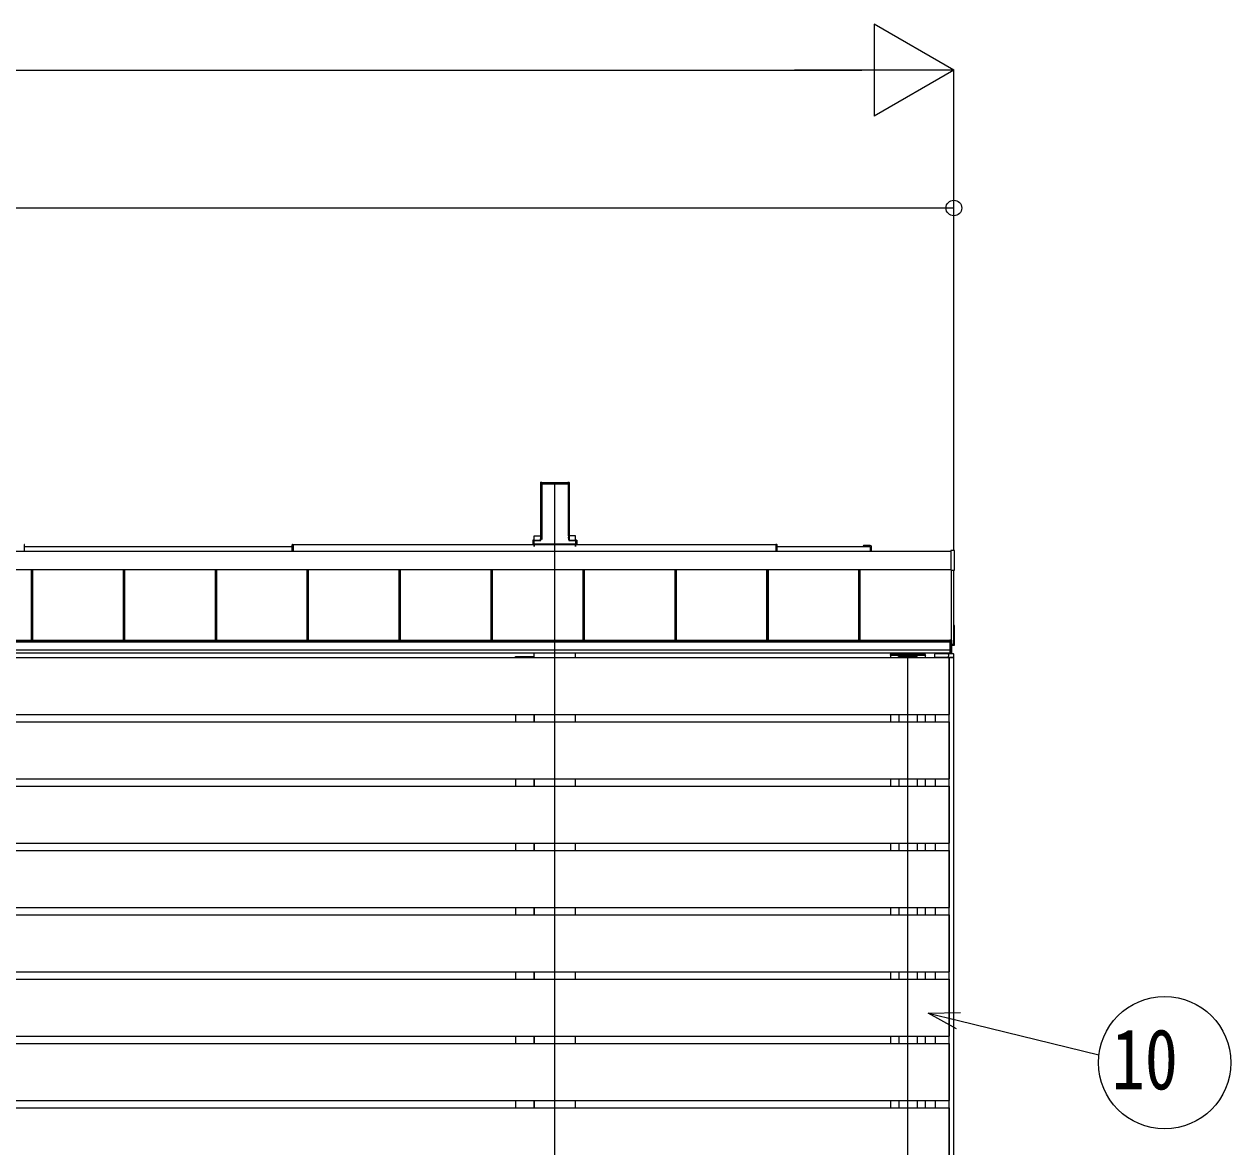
# Model space of a CAD drawing. Units: millimetres, scale not verified. Extents: x -16820 to 16820, y -11880 to 11880.
# Drawn here: x -872 to 1753, y -4825 to -2382 of the extents above; entities that cross this region are included whole.
import ezdxf
from ezdxf.enums import TextEntityAlignment as Align

# ---------------------------------------------------------------- set-up
doc = ezdxf.new("R2010")
doc.units = ezdxf.units.MM
doc.header["$LTSCALE"] = 60
doc.layers.add('0-4_YKK_12', color=2, linetype='Continuous')
doc.layers.add('0-6_YKK_A1', color=4, linetype='Continuous')
doc.layers.add('0-7_YKK_D', color=6, linetype='Continuous', lineweight=18)
doc.styles.add('ＭＳ ゴシック', font='')
doc.styles.get('ＭＳ ゴシック').set_extended_font_data('MS Gothic')

msp = doc.modelspace()

# ---------------------------------------------------------------- linework, layer by layer
at = {"layer": '0-4_YKK_12'}
for p, q in [((282.08, -7000), (282.08, -3379.97)), ((1050.08, -7000), (1050.08, -3752.5))]:
    msp.add_line(p, q, dxfattribs=at)
at = {"layer": '0-6_YKK_A1'}
for p, q in [((250.83, -3385.32), (250.83, -3501.99)), ((251.19, -3379.47), (250.84, -3384.96)), ((251.63, -3379.93), (251.19, -3379.47)), ((251.69, -3379), (253.73, -3379)), ((251.69, -3379), (252.13, -3379.46)), ((251.71, -3495.94), (251.71, -3380.81)), ((252.21, -3380.49), (252.21, -3495.62)), ((254.04, -3379.33), (253.73, -3379)), ((254.04, -3379.33), (310.12, -3379.33)), ((254.58, -3382.47), (309.58, -3382.47)), ((254.58, -3503.82), (254.58, -3382.47)), ((310.12, -3379.33), (310.43, -3379)), ((310.43, -3379), (312.47, -3379)), ((311.95, -3495.62), (311.95, -3380.49)), ((312.03, -3379.46), (312.47, -3379)), ((312.45, -3380.81), (312.45, -3495.94)), ((312.97, -3379.47), (312.53, -3379.93)), ((312.97, -3379.47), (313.32, -3384.96)), ((313.33, -3385.32), (313.33, -3501.99)), ((-871.39, -3528.91), (-871.39, -3515.4)), ((-289.39, -3528.91), (-289.39, -3515.4)), ((-286.89, -3514.81), (763.11, -3514.81)), ((-286.89, -3514.81), (-286.89, -3528.91)), ((234.21, -3512.74), (234.21, -3513.23)), ((234.21, -3513.23), (234.67, -3513.23)), ((234.67, -3512.74), (234.67, -3505.86)), ((236.67, -3512.74), (234.67, -3512.74)), ((236.67, -3513.23), (234.67, -3513.23)), ((234.68, -3512.74), (234.68, -3513.23)), ((234.71, -3504.89), (249.72, -3504.89)), ((236.67, -3505.94), (236.67, -3512.74)), ((250.25, -3505.94), (236.67, -3505.94)), ((236.67, -3512.74), (327.49, -3512.74)), ((236.67, -3512.74), (236.67, -3513.23)), ((236.67, -3513.23), (327.49, -3513.23)), ((236.88, -3495.56), (250.83, -3495.56)), ((236.88, -3504.89), (236.88, -3495.56)), ((236.88, -3518.91), (236.88, -3513.23)), ((237.08, -3513.23), (237.08, -3518.91)), ((238.08, -3512.89), (326.08, -3512.89)), ((250.82, -3502.34), (250.72, -3503.95)), ((251.24, -3504.51), (251.62, -3498.41)), ((252.12, -3498.44), (251.74, -3504.54)), ((312.42, -3504.54), (312.04, -3498.44)), ((312.54, -3498.41), (312.92, -3504.51)), ((327.28, -3495.56), (313.33, -3495.56)), ((313.34, -3502.34), (313.44, -3503.95)), ((313.91, -3505.44), (327.49, -3505.44)), ((327.49, -3505.94), (313.91, -3505.94)), ((314.44, -3504.89), (329.45, -3504.89)), ((327.08, -3513.23), (327.08, -3518.91)), ((327.28, -3504.89), (327.28, -3495.56)), ((327.28, -3518.91), (327.28, -3513.23)), ((327.49, -3505.44), (327.49, -3505.94)), ((327.49, -3512.74), (327.49, -3505.94)), ((329.48, -3512.74), (327.49, -3512.74)), ((327.49, -3512.74), (327.49, -3513.23)), ((329.48, -3513.23), (327.49, -3513.23)), ((329.48, -3505.86), (329.48, -3512.74)), ((329.95, -3513.23), (329.48, -3513.23)), ((329.49, -3512.74), (329.49, -3513.23)), ((329.95, -3512.74), (329.95, -3513.23)), ((763.11, -3514.81), (763.11, -3528.91)), ((765.61, -3528.91), (765.61, -3515.4)), ((959.62, -3516.41), (954.33, -3516.41)), ((968.08, -3516.41), (960.54, -3516.41)), ((-3855.12, -3528.88), (1143.58, -3528.88)), ((-871.39, -3518.91), (-289.39, -3518.91)), ((765.61, -3518.91), (954.33, -3518.91)), ((954.33, -3518.91), (967.78, -3518.91)), ((968.08, -3519.21), (968.08, -3528.88)), ((970.58, -3528.88), (970.58, -3518.91)), ((1151.58, -3569.33), (1151.58, -3528.3)), ((-3853.42, -3568.83), (1143.58, -3568.83)), ((-3853.42, -3569.06), (1143.58, -3569.06)), ((-856.42, -3722.7), (-856.42, -3569.06)), ((-856.42, -3722.7), (-856.42, -3569.06)), ((-853.82, -3722.7), (-853.82, -3569.06)), ((-853.82, -3722.7), (-853.82, -3569.06)), ((-853.42, -3722.7), (-853.42, -3569.06)), ((-656.42, -3722.7), (-656.42, -3569.06)), ((-653.82, -3722.7), (-653.82, -3569.06)), ((-653.42, -3722.7), (-653.42, -3569.06)), ((-456.42, -3722.7), (-456.42, -3569.06)), ((-453.82, -3722.7), (-453.82, -3569.06)), ((-453.42, -3722.7), (-453.42, -3569.06)), ((-256.42, -3722.7), (-256.42, -3569.06)), ((-253.82, -3722.7), (-253.82, -3569.06)), ((-253.42, -3722.7), (-253.42, -3569.06)), ((-56.42, -3722.7), (-56.42, -3569.06)), ((-53.82, -3722.7), (-53.82, -3569.06)), ((-53.42, -3722.7), (-53.42, -3569.06)), ((143.58, -3722.7), (143.58, -3569.06)), ((146.18, -3722.7), (146.18, -3569.06)), ((146.58, -3722.7), (146.58, -3569.06)), ((343.58, -3722.7), (343.58, -3569.06)), ((346.18, -3722.7), (346.18, -3569.06)), ((346.58, -3722.7), (346.58, -3569.06)), ((543.58, -3722.7), (543.58, -3569.06)), ((546.18, -3722.7), (546.18, -3569.06)), ((546.58, -3722.7), (546.58, -3569.06)), ((743.58, -3722.7), (743.58, -3569.06)), ((746.18, -3722.7), (746.18, -3569.06)), ((746.58, -3722.7), (746.58, -3569.06)), ((943.58, -3722.7), (943.58, -3569.06)), ((946.18, -3722.7), (946.18, -3569.06)), ((946.58, -3722.7), (946.58, -3569.06)), ((1143.58, -3570.1), (1143.58, -3570.6)), ((1143.58, -3570.6), (1151.11, -3570.14)), ((1145.08, -3749.97), (1145.08, -3570.5)), ((1150.08, -3731.94), (1150.08, -3570.2)), ((1151.11, -3690.8), (1150.08, -3690.73)), ((1151.58, -3732.32), (1151.58, -3691.29)), ((-3855.12, -3722.7), (1141.58, -3722.7)), ((-3855.12, -3724.71), (1141.58, -3724.71)), ((-3855.12, -3726.51), (1141.58, -3726.51)), ((-3855.12, -3726.51), (1141.58, -3726.51)), ((1145.08, -3722.44), (1141.58, -3722.44)), ((-3855.12, -3743.48), (1141.58, -3743.48)), ((-3855.12, -3749.97), (1141.58, -3749.97)), ((236.88, -3760), (236.88, -3749.97)), ((327.28, -3760), (327.28, -3749.97)), ((1012.08, -3755), (1012.17, -3753.45)), ((1013.16, -3752.5), (1087, -3752.5)), ((1088, -3753.45), (1088.08, -3755)), ((1137.18, -3752.5), (1109.17, -3752.5)), ((1137.18, -3752.5), (1139.17, -3752.5)), ((1149.08, -3752.5), (1139.17, -3752.5)), ((1145.08, -3744.88), (1141.58, -3744.88)), ((1145.08, -3751.49), (1141.58, -3751.49)), ((1150.08, -3731.94), (1145.08, -3731.94)), ((1145.08, -3733.49), (1151.11, -3733.12)), ((1150.08, -3760), (1150.08, -3753.5)), ((-3849.42, -3760), (1139.58, -3760)), ((237.38, -3760), (196.38, -3760)), ((196.88, -3760), (236.88, -3760)), ((237.38, -3760), (237.38, -3758)), ((1012.08, -3755), (1088.08, -3755)), ((1012.58, -3755), (1012.58, -3760)), ((1012.58, -3755), (1087.58, -3755)), ((1070.58, -3760), (1029.58, -3760)), ((1030.08, -3760), (1070.08, -3760)), ((1070.58, -3760), (1070.58, -3758)), ((1087.58, -3755), (1087.58, -3760)), ((1150.08, -3760), (1110.08, -3760)), ((1136.78, -3760), (1137.77, -3760)), ((1139.58, -3760), (1139.58, -3884)), ((1140.08, -6124), (1140.08, -3760)), ((1149.08, -3760), (1150.08, -3760)), ((1150.08, -6124), (1150.08, -3760)), ((-3849.42, -3884), (1139.58, -3884)), ((196.88, -3884), (196.88, -3900)), ((236.88, -3900), (236.88, -3884)), ((236.88, -3884), (236.88, -3900)), ((327.28, -3900), (327.28, -3884)), ((1012.58, -3884), (1012.58, -3900)), ((1030.08, -3884), (1030.08, -3900)), ((1070.08, -3884), (1070.08, -3900)), ((1087.58, -3884), (1087.58, -3900)), ((1110.08, -3900), (1110.08, -3884)), ((-3849.42, -3900), (1139.58, -3900)), ((1139.58, -3900), (1139.58, -4024)), ((-3849.42, -4024), (1139.58, -4024)), ((-3849.42, -4040), (1139.58, -4040)), ((196.88, -4024), (196.88, -4040)), ((236.88, -4040), (236.88, -4024)), ((236.88, -4024), (236.88, -4040)), ((327.28, -4040), (327.28, -4024)), ((1012.58, -4024), (1012.58, -4040)), ((1030.08, -4024), (1030.08, -4040)), ((1070.08, -4024), (1070.08, -4040)), ((1087.58, -4024), (1087.58, -4040)), ((1110.08, -4040), (1110.08, -4024)), ((1139.58, -4040), (1139.58, -4164)), ((-3849.42, -4164), (1139.58, -4164)), ((196.88, -4164), (196.88, -4180)), ((236.88, -4180), (236.88, -4164)), ((236.88, -4164), (236.88, -4180)), ((327.28, -4180), (327.28, -4164)), ((1012.58, -4164), (1012.58, -4180)), ((1030.08, -4164), (1030.08, -4180)), ((1070.08, -4164), (1070.08, -4180)), ((1087.58, -4164), (1087.58, -4180)), ((1110.08, -4180), (1110.08, -4164)), ((-3849.42, -4180), (1139.58, -4180)), ((1139.58, -4180), (1139.58, -4304)), ((-3849.42, -4304), (1139.58, -4304)), ((196.88, -4304), (196.88, -4320)), ((236.88, -4320), (236.88, -4304)), ((236.88, -4304), (236.88, -4320)), ((327.28, -4320), (327.28, -4304)), ((1012.58, -4304), (1012.58, -4320)), ((1030.08, -4304), (1030.08, -4320)), ((1070.08, -4304), (1070.08, -4320)), ((1087.58, -4304), (1087.58, -4320)), ((1110.08, -4320), (1110.08, -4304)), ((-3849.42, -4320), (1139.58, -4320)), ((1139.58, -4320), (1139.58, -4444)), ((-3849.42, -4444), (1139.58, -4444)), ((-3849.42, -4460), (1139.58, -4460)), ((196.88, -4444), (196.88, -4460)), ((236.88, -4460), (236.88, -4444)), ((236.88, -4444), (236.88, -4460)), ((327.28, -4460), (327.28, -4444)), ((1012.58, -4444), (1012.58, -4460)), ((1030.08, -4444), (1030.08, -4460)), ((1070.08, -4444), (1070.08, -4460)), ((1087.58, -4444), (1087.58, -4460)), ((1110.08, -4460), (1110.08, -4444)), ((1139.58, -4460), (1139.58, -4584)), ((-3849.42, -4584), (1139.58, -4584)), ((196.88, -4584), (196.88, -4600)), ((236.88, -4600), (236.88, -4584)), ((236.88, -4584), (236.88, -4600)), ((327.28, -4600), (327.28, -4584)), ((1012.58, -4584), (1012.58, -4600)), ((1030.08, -4584), (1030.08, -4600)), ((1070.08, -4584), (1070.08, -4600)), ((1087.58, -4584), (1087.58, -4600)), ((1110.08, -4600), (1110.08, -4584)), ((-3849.42, -4600), (1139.58, -4600)), ((1139.58, -4600), (1139.58, -4724)), ((-3849.42, -4724), (1139.58, -4724)), ((196.88, -4724), (196.88, -4740)), ((236.88, -4740), (236.88, -4724)), ((236.88, -4724), (236.88, -4740)), ((327.28, -4740), (327.28, -4724)), ((1012.58, -4724), (1012.58, -4740)), ((1030.08, -4724), (1030.08, -4740)), ((1070.08, -4724), (1070.08, -4740)), ((1087.58, -4724), (1087.58, -4740)), ((1110.08, -4740), (1110.08, -4724)), ((-3849.42, -4740), (1139.58, -4740)), ((1139.58, -4740), (1139.58, -4864))]:
    msp.add_line(p, q, dxfattribs=at)
for points in [[(-288.45, -3514.41), (-286.89, -3514.31), (-286.89, -3515.31), (-286.89, -3528.91)], [(234.21, -3505.39), (234.21, -3512.74), (234.67, -3512.74)], [(236.67, -3505.94), (236.67, -3505.44), (250.25, -3505.44)], [(329.95, -3505.39), (329.95, -3512.74), (329.48, -3512.74)], [(764.67, -3514.41), (763.11, -3514.31), (763.11, -3515.31), (763.11, -3528.91)], [(1151.11, -3527.81), (1143.58, -3527.35), (1143.58, -3527.84), (1143.58, -3570.1)], [(1141.58, -3722.44), (1141.58, -3744.88), (1141.58, -3751.49)], [(1142.08, -3722.44), (1142.08, -3744.88), (1142.08, -3751.49)], [(1145.08, -3722.44), (1145.08, -3744.88), (1145.08, -3751.49)], [(1108.17, -3753.44), (1107.77, -3760), (1108.77, -3760), (1136.78, -3760)], [(1138.17, -3753.44), (1137.77, -3760), (1138.77, -3760), (1149.08, -3760)], [(196.38, -3760), (196.38, -3758), (237.38, -3758)], [(1029.58, -3760), (1029.58, -3758), (1070.58, -3758)]]:
    msp.add_lwpolyline(points, dxfattribs=at)
for centre, radius, start, end in [((-872.39, -3515.4), 1, 0, 86.5), ((-288.39, -3515.4), 1, 93.5, 180), ((235.18, -3505.86), 0.501, 90.24971, 179.75029), ((328.98, -3505.86), 0.501, 0.24971, 89.75029), ((764.61, -3515.4), 1, 0, 86.5), ((954.33, -3517.66), 1.25, 90, 270), ((959.62, -3516.61), 0.2, 23.57818, 90), ((960.08, -3516.41), 0.3, 203.57818, 336.42182), ((960.54, -3516.61), 0.2, 90, 156.42182), ((968.08, -3518.91), 2.5, 0, 90), ((967.78, -3519.21), 0.3, 0, 90), ((1151.08, -3528.3), 0.497, 0.05228, 86.83056), ((1150.71, -3569.36), 0.873, 297.46207, 2.25858), ((1151.08, -3691.29), 0.497, 0.05228, 86.83056), ((1013.16, -3753.5), 1, 90, 177), ((1087, -3753.5), 1, 3, 90), ((1109.17, -3753.5), 1, 90, 176.5), ((1139.17, -3753.5), 1, 90, 176.5), ((1149.08, -3753.5), 1, 0, 90), ((1150.71, -3732.35), 0.873, 297.46207, 2.25858)]:
    msp.add_arc(centre, radius, start, end, dxfattribs=at)
for centre, major_axis, ratio, start_param, end_param in [((250.87, -3384.96), (0.031, 0.5), 0.061627, 1.5746234, 2.3600215), ((251.69, -3379.5), (0.346, -0.364), 0.996462, 2.3838095, 3.8892836), ((251.4, -3382.97), (0.22, 3.04), 0.070684, 5.5043854, 6.2286971), ((251.9, -3382.99), (0.22, 3.54), 0.060877, 5.5025319, 6.2268436), ((312.26, -3382.99), (-0.22, 3.54), 0.060877, 0.0563417, 0.7806534), ((312.76, -3382.97), (-0.22, 3.04), 0.070684, 0.0544883, 0.7787999), ((312.47, -3379.5), (-0.346, -0.364), 0.996462, 2.3939017, 3.8993758), ((313.29, -3384.96), (-0.031, 0.5), 0.061627, 3.9231638, 4.7085619), ((234.71, -3505.39), (0.355, -0.355), 0.99628, 2.358058, 3.9251274), ((236.67, -3505.85), (2, 0), 0.045872, 3.2026792, 4.712389), ((236.67, -3505.35), (1.5, 0), 0.061163, 3.2026792, 4.712389), ((249.72, -3503.89), (0.691, -0.728), 0.996462, 5.5254021, 7.0308762), ((250.24, -3504.44), (-0.693, 0.73), 0.992955, 2.3838095, 3.8892836), ((250.24, -3504.44), (1.04, -1.09), 0.996462, 5.5254021, 7.0308762), ((250.79, -3502.34), (0.031, 0.5), 0.061627, 4.716216, 5.5016142), ((251.4, -3498.41), (0.22, 3.5), 0.061627, 4.716216, 5.5016142), ((251.9, -3498.44), (0.22, 4), 0.053972, 4.7153191, 5.5007173), ((312.26, -3498.44), (-0.22, 4), 0.053972, 0.782468, 1.5678662), ((313.92, -3504.44), (-1.04, -1.09), 0.996462, 5.5354944, 7.0409685), ((312.76, -3498.41), (-0.22, 3.5), 0.061627, 0.7815711, 1.5669693), ((313.92, -3504.44), (0.693, 0.73), 0.992955, 2.3939017, 3.8993758), ((313.37, -3502.34), (-0.031, 0.5), 0.061627, 0.7815711, 1.5669693), ((314.44, -3503.89), (-0.691, -0.728), 0.996462, 5.5354944, 7.0409685), ((327.49, -3505.35), (1.5, 0), 0.061163, 4.712389, 6.2220988), ((327.49, -3505.85), (2, 0), 0.045872, 4.712389, 6.2220988), ((329.45, -3505.39), (-0.355, -0.355), 0.99628, 2.358058, 3.9251274)]:
    msp.add_ellipse(centre, major_axis=major_axis, ratio=ratio, start_param=start_param, end_param=end_param, dxfattribs=at)
at = {"layer": '0-7_YKK_D', "color": 1}
for p, q in [((1150.08, -2482.47), (976.87, -2382.47)), ((976.87, -2382.47), (976.87, -2582.47)), ((-8662.92, -2482.47), (950.08, -2482.47)), ((1150.08, -2482.47), (803.67, -2482.47)), ((1150.08, -2482.47), (976.87, -2582.47)), ((1150.08, -3506.88), (1150.08, -2481.47))]:
    msp.add_line(p, q, dxfattribs=at)
at = {"layer": '0-7_YKK_D'}
for p, q in [((1150.08, -3527.91), (1150.08, -2781.47)), ((1150.08, -2782.47), (-3852.92, -2782.47))]:
    msp.add_line(p, q, dxfattribs=at)
for points in [[(1155.65, -4567.98), (1093.87, -4534.24), (1164.25, -4532.57)], [(1093.87, -4534.24), (1159.95, -4550.27), (1465.66, -4624.45)]]:
    msp.add_lwpolyline(points, dxfattribs=at)
for centre, radius in [((1150.08, -2782.47), 17), ((1608.63, -4641.67), 144)]:
    msp.add_circle(centre, radius, dxfattribs=at)

# ---------------------------------------------------------------- texts
at = {"layer": '0-7_YKK_D', "style": 'ＭＳ ゴシック', "width": 0.8}
msp.add_text('10', height=132, dxfattribs=at).set_placement((1493.65, -4739.48), align=Align.BOTTOM_LEFT)

doc.saveas('drawing.dxf')
